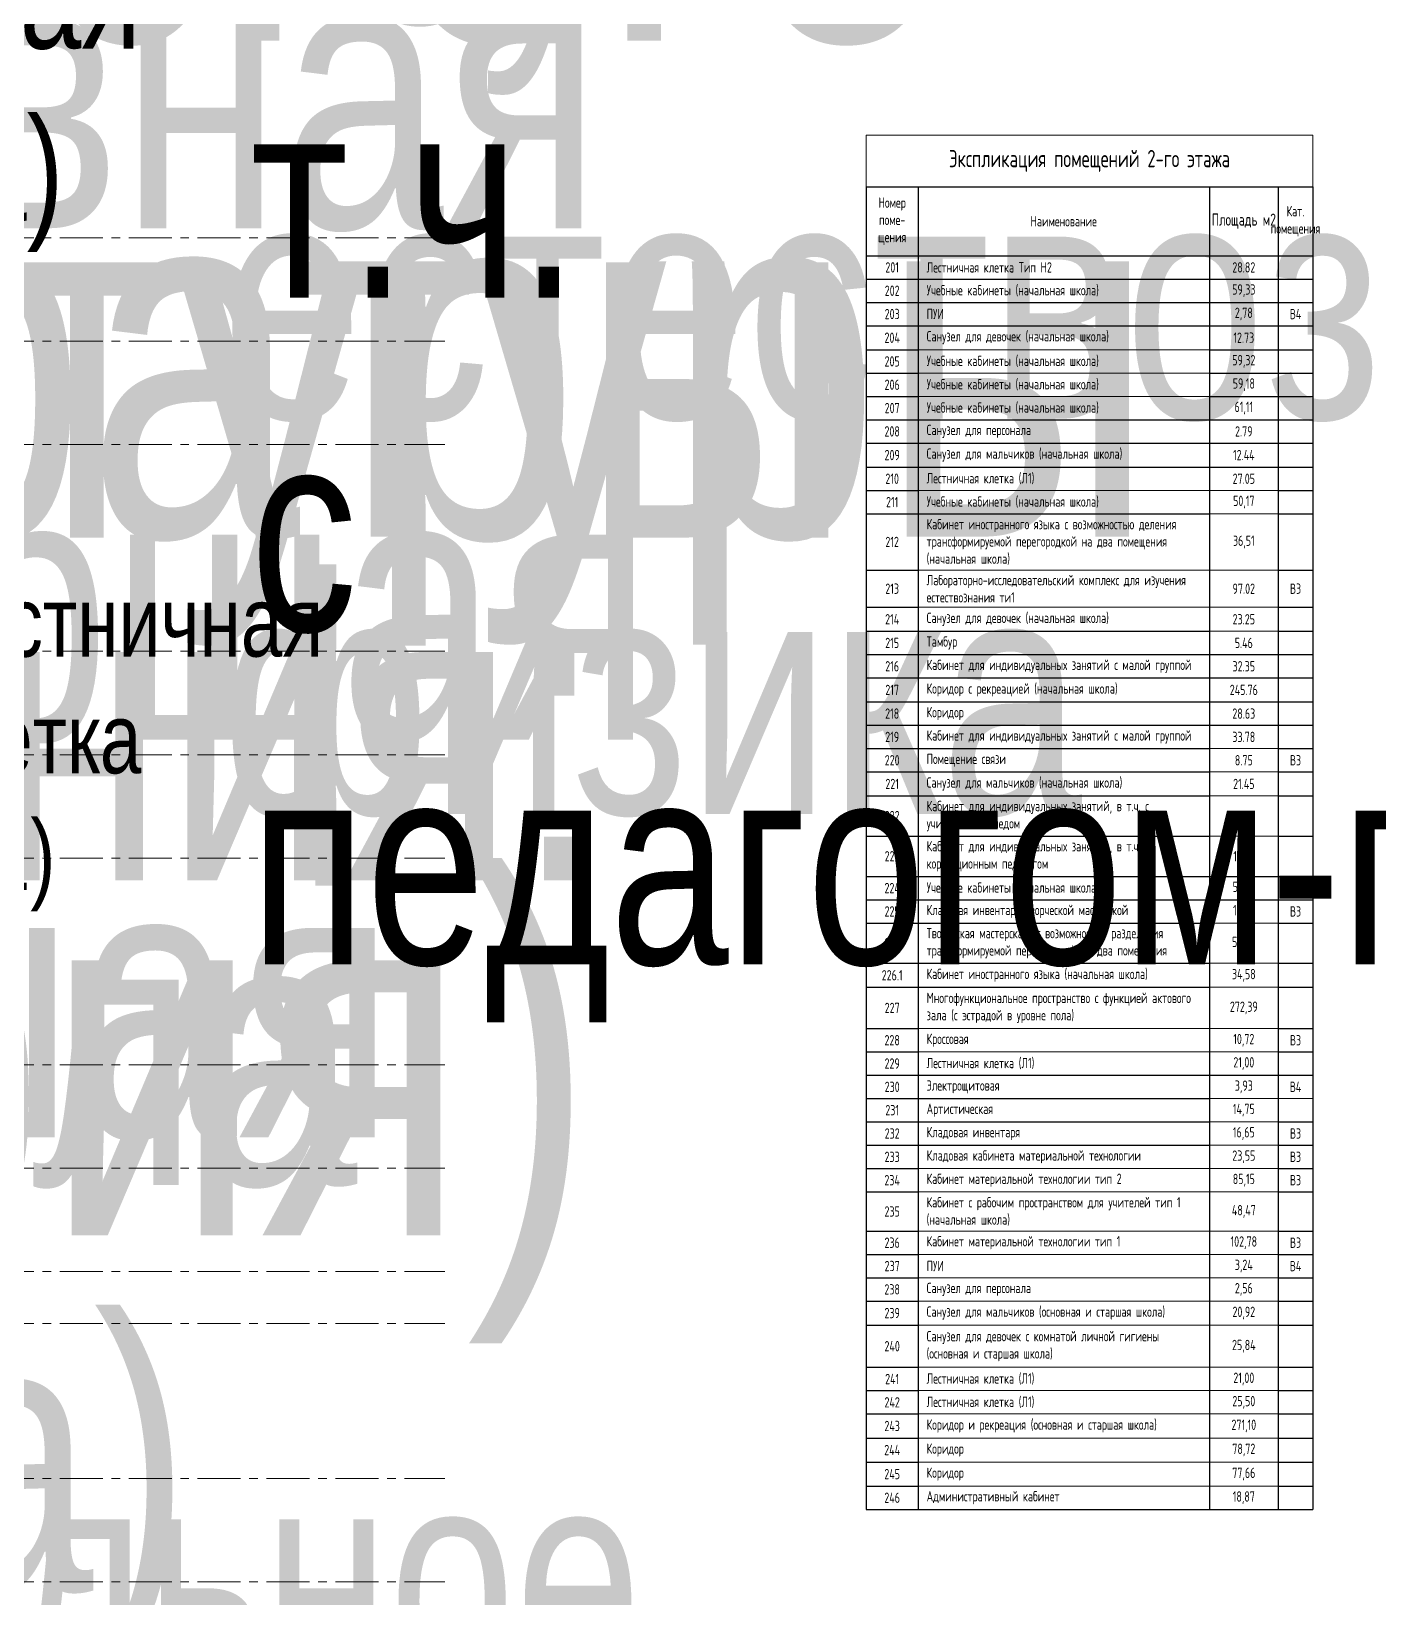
# Model space of a CAD drawing. Header units: millimetres. Extents: x -248073 to 8952771, y -150083 to 710860.
# Drawn here: x 58611 to 97712, y 155935 to 201383 of the extents above; entities that cross this region are included whole.
import ezdxf
from ezdxf.enums import TextEntityAlignment as Align

# ---------------------------------------------------------------- set-up
doc = ezdxf.new("R2018")
doc.units = ezdxf.units.MM
doc.linetypes.add('CENTER', pattern=[2, 1.25, -0.25, 0.25, -0.25])
doc.layers.get('Defpoints').update_dxf_attribs({"color": 8})
for name, color, linetype, lineweight in [('АР_Маркер экспликации', 239, 'Continuous', 13), ('АР_Номер помещения', 1, 'Continuous', 25), ('АР_Оси', 193, 'Continuous', 9)]:
    doc.layers.add(name, color=color, linetype=linetype, lineweight=lineweight)
doc.layers.add('АР_Названия помещений', color=124, linetype='Continuous', lineweight=5, plot=False)
doc.layers.add('АР_Таблицы', color=250, linetype='Continuous')
doc.styles.add('ISOCPEUR', font='', dxfattribs={"width": 0.7})
doc.styles.get("Standard").update_dxf_attribs({"font": 'arial.ttf'})
doc.styles.add('Архитект', font='', dxfattribs={"width": 0.8, "oblique": 8})
doc.styles.get('ISOCPEUR').set_extended_font_data('ISOCPEUR')
doc.styles.get('Архитект').set_extended_font_data('ISOCPEUR')

# ---------------------------------------------------------------- blocks, each defined once
blk = doc.blocks.new('*T958')
at = {"layer": 'Defpoints', "color": 8, "linetype": 'ByBlock', "lineweight": 0, "transparency": 16777216}
for p, q in [((0, 0), (12955, 0)), ((0, 0), (0, -1500)), ((12955, 0), (12955, -1500))]:
    blk.add_line(p, q, dxfattribs=at)
at = {"layer": 'АР_Таблицы', "color": 8, "linetype": 'ByBlock', "lineweight": 30, "transparency": 16777216}
for p, q in [((0, -1500), (12955, -1500)), ((0, -1500), (0, -39876)), ((1500, -1500), (1500, -39876)), ((9955, -1500), (9955, -39876)), ((11955, -1500), (11955, -39876)), ((12955, -1500), (12955, -39876)), ((0, -3500), (12955, -3500)), ((0, -39876), (12955, -39876))]:
    blk.add_line(p, q, dxfattribs=at)
at = {"layer": 'АР_Таблицы', "color": 8, "linetype": 'ByBlock', "lineweight": -2, "transparency": 16777216}
for p, q in [((0, -4177), (12955, -4177)), ((0, -4854), (12955, -4854)), ((0, -5531), (12955, -5531)), ((0, -6228), (1500, -6228)), ((9955, -6228), (12955, -6228)), ((0, -6905), (1500, -6905)), ((9955, -6905), (12955, -6905)), ((0, -7582), (1500, -7582)), ((9955, -7582), (12955, -7582)), ((0, -8258), (12955, -8258)), ((0, -8935), (12955, -8935)), ((0, -9632), (12955, -9632)), ((0, -10309), (1500, -10309)), ((11955, -10309), (12955, -10309)), ((0, -10986), (9955, -10986)), ((11955, -10986), (12955, -10986)), ((0, -12623), (1500, -12623)), ((11955, -12623), (12955, -12623)), ((0, -13700), (1500, -13700)), ((11955, -13700), (12955, -13700)), ((0, -14397), (9955, -14397)), ((11955, -14397), (12955, -14397)), ((0, -15074), (12955, -15074)), ((0, -15751), (12955, -15751)), ((0, -16448), (12955, -16448)), ((0, -17125), (12955, -17125)), ((0, -17802), (9955, -17802)), ((11955, -17802), (12955, -17802)), ((0, -18479), (9955, -18479)), ((11955, -18479), (12955, -18479)), ((0, -19176), (9955, -19176)), ((11955, -19176), (12955, -19176)), ((0, -20343), (9955, -20343)), ((11955, -20343), (12955, -20343)), ((0, -21509), (12955, -21509)), ((0, -22186), (12955, -22186)), ((0, -22863), (9955, -22863)), ((11955, -22863), (12955, -22863)), ((0, -24030), (9955, -24030)), ((11955, -24030), (12955, -24030)), ((0, -24727), (9955, -24727)), ((11955, -24727), (12955, -24727)), ((0, -25924), (1500, -25924)), ((11955, -25924), (12955, -25924)), ((0, -26601), (1500, -26601)), ((11955, -26601), (12955, -26601)), ((0, -27278), (12955, -27278)), ((0, -27955), (9955, -27955)), ((0, -28632), (9955, -28632)), ((11955, -28632), (12955, -28632)), ((0, -29309), (9955, -29309)), ((11955, -29309), (12955, -29309)), ((0, -29986), (1500, -29986)), ((11955, -29986), (12955, -29986)), ((0, -30663), (1500, -30663)), ((11955, -30663), (12955, -30663)), ((0, -31799), (1500, -31799)), ((11955, -31799), (12955, -31799)), ((0, -32476), (1500, -32476)), ((11955, -32476), (12955, -32476)), ((0, -33153), (1500, -33153)), ((11955, -33153), (12955, -33153)), ((0, -33830), (1500, -33830)), ((11955, -33830), (12955, -33830)), ((0, -34527), (1500, -34527)), ((11955, -34527), (12955, -34527)), ((0, -35754), (1500, -35754)), ((11955, -35754), (12955, -35754)), ((0, -36431), (1500, -36431)), ((11955, -36431), (12955, -36431)), ((0, -37108), (1500, -37108)), ((11955, -37108), (12955, -37108)), ((0, -37805), (1500, -37805)), ((11955, -37805), (12955, -37805)), ((0, -38502), (1500, -38502)), ((11955, -38502), (12955, -38502)), ((0, -39199), (1500, -39199)), ((11955, -39199), (12955, -39199))]:
    blk.add_line(p, q, dxfattribs=at)
at = {"layer": 'АР_Таблицы', "color": 8, "linetype": 'ByBlock', "lineweight": 9, "transparency": 16777216}
for p, q in [((1500, -6228), (9955, -6228)), ((1500, -6905), (9955, -6905)), ((1500, -7582), (9955, -7582)), ((1500, -10309), (11955, -10309)), ((9955, -10986), (11955, -10986)), ((1500, -12623), (11955, -12623)), ((1500, -13700), (11955, -13700)), ((9955, -14397), (11955, -14397)), ((9955, -17802), (11955, -17802)), ((9955, -18479), (11955, -18479)), ((9955, -19176), (11955, -19176)), ((9955, -20343), (11955, -20343)), ((9955, -22863), (11955, -22863)), ((9955, -24030), (11955, -24030)), ((9955, -24727), (11955, -24727)), ((1500, -25924), (11955, -25924)), ((1500, -26601), (11955, -26601)), ((9955, -27955), (12955, -27955)), ((9955, -28632), (11955, -28632)), ((9955, -29309), (11955, -29309)), ((1500, -29986), (11955, -29986)), ((1500, -30663), (11955, -30663)), ((1500, -31799), (11955, -31799)), ((1500, -32476), (11955, -32476)), ((1500, -33153), (11955, -33153)), ((1500, -33830), (11955, -33830)), ((1500, -34527), (11955, -34527)), ((1500, -35754), (11955, -35754)), ((1500, -36431), (11955, -36431)), ((1500, -37108), (11955, -37108)), ((1500, -37805), (11955, -37805)), ((1500, -38502), (11955, -38502)), ((1500, -39199), (11955, -39199))]:
    blk.add_line(p, q, dxfattribs=at)
at = {"layer": 'АР_Таблицы', "color": 8, "transparency": 16777216}
for s, insert, char_height, width, attachment_point, style in [('Экспликация помещений 2-го этажа', (6477, -750), 500, 12854.8, 5, 'ISOCPEUR'), ('Номер поме- щения', (750, -2500), 300, 1400, 5, 'ISOCPEUR'), ('Кат. помещения', (12455, -2500), 300, 900, 5, 'ISOCPEUR'), ('Наименование', (5727, -2500), 300, 8354.8, 5, 'ISOCPEUR'), ('Площадь м2', (10955, -2500), 350, 1900, 5, 'ISOCPEUR'), ('201', (750, -3838), 300, 1223.08, 5, 'ISOCPEUR'), ('Лестничная клетка Тип Н2', (1750, -3838), 300, 7954.8, 4, 'ISOCPEUR'), ('28.82', (10955, -3838), 300, 1500, 5, 'ISOCPEUR'), ('202', (750, -4515), 300, 1223.08, 5, 'ISOCPEUR'), ('Учебные кабинеты (начальная школа)', (1750, -4515), 300, 7954.8, 4, 'ISOCPEUR'), ('59,33', (10955, -4515), 300, 1500, 5, 'ISOCPEUR'), ('203', (750, -5192), 300, 1223.08, 5, 'ISOCPEUR'), ('ПУИ', (1750, -5192), 300, 7954.8, 4, 'ISOCPEUR'), ('2,78', (10955, -5192), 300, 1500, 5, 'ISOCPEUR'), ('{\\C8;В4}', (12455, -5192), 300, 900, 5, 'ISOCPEUR'), ('204', (750, -5879), 300, 1223.08, 5, 'ISOCPEUR'), ('Санузел для девочек (начальная школа)', (1750, -5879), 300, 7954.8, 4, 'ISOCPEUR'), ('12.73', (10955, -5879), 300, 1500, 5, 'ISOCPEUR'), ('205', (750, -6566), 300, 1223.08, 5, 'ISOCPEUR'), ('{\\Q0;\\W0.7;Учебные кабинеты (начальная школа)}', (1750, -6566), 300, 7954.8, 4, 'Архитект'), ('59,32', (10955, -6566), 300, 1500, 5, 'ISOCPEUR'), ('206', (750, -7243), 300, 1223.08, 5, 'ISOCPEUR'), ('{\\Q0;\\W0.7;Учебные кабинеты (начальная школа)}', (1750, -7243), 300, 7954.8, 4, 'Архитект'), ('59,18', (10955, -7243), 300, 1500, 5, 'ISOCPEUR'), ('{\\Q0;\\W0.7;Учебные кабинеты (начальная школа)}', (1750, -7920), 300, 7954.8, 4, 'Архитект'), ('207', (750, -7920), 300, 1223.08, 5, 'ISOCPEUR'), ('61,11', (10955, -7920), 300, 1500, 5, 'ISOCPEUR'), ('208', (750, -8597), 300, 1223.08, 5, 'ISOCPEUR'), ('Санузел для персонала', (1750, -8597), 300, 7954.8, 4, 'ISOCPEUR'), ('2.79', (10955, -8597), 300, 1500, 5, 'ISOCPEUR'), ('Санузел для мальчиков (начальная школа)', (1750, -9284), 300, 7954.8, 4, 'ISOCPEUR'), ('209', (750, -9284), 300, 1223.08, 5, 'ISOCPEUR'), ('12.44', (10955, -9284), 300, 1500, 5, 'ISOCPEUR'), ('210', (750, -9971), 300, 1223.08, 5, 'ISOCPEUR'), ('Лестничная клетка (Л1)', (1750, -9971), 300, 7954.8, 4, 'ISOCPEUR'), ('27.05', (10955, -9971), 300, 1500, 5, 'ISOCPEUR'), ('{\\Q0;\\W0.7;Учебные кабинеты (начальная школа)}', (1750, -10648), 300, 7954.8, 4, 'Архитект'), ('211', (750, -10648), 300, 1223.08, 5, 'ISOCPEUR'), ('50,17', (10955, -10648), 300, 1500, 5, 'ISOCPEUR'), ('Кабинет иностранного языка с возможностью деления трансформируемой перегородкой на два помещения (начальная школа)', (1750, -11805), 300, 7954.8, 4, 'ISOCPEUR'), ('212', (750, -11805), 300, 1223.08, 5, 'ISOCPEUR'), ('36,51', (10955, -11805), 300, 1500, 5, 'ISOCPEUR'), ('213', (750, -13162), 300, 1223.08, 5, 'ISOCPEUR'), ('Лабораторно-исследовательский комплекс для изучения естествознания ти1', (1750, -13162), 300, 7954.8, 4, 'ISOCPEUR'), ('97.02', (10955, -13162), 300, 1500, 5, 'ISOCPEUR'), ('{\\Q0;\\W0.7;\\C8;В3}', (12455, -13162), 300, 900, 5, 'Архитект'), ('214', (750, -14049), 300, 1223.08, 5, 'ISOCPEUR'), ('Санузел для девочек (начальная школа)', (1750, -14049), 300, 7954.8, 4, 'ISOCPEUR'), ('23.25', (10955, -14049), 300, 1500, 5, 'ISOCPEUR'), ('Тамбур', (1750, -14736), 300, 7954.8, 4, 'ISOCPEUR'), ('215', (750, -14736), 300, 1223.08, 5, 'ISOCPEUR'), ('5.46', (10955, -14736), 300, 1500, 5, 'ISOCPEUR'), ('216', (750, -15413), 300, 1223.08, 5, 'ISOCPEUR'), ('Кабинет для индивидуальных занятий с малой группой', (1750, -15413), 300, 7954.8, 4, 'ISOCPEUR'), ('32.35', (10955, -15413), 300, 1500, 5, 'ISOCPEUR'), ('Коридор с рекреацией (начальная школа)', (1750, -16099), 300, 7954.8, 4, 'ISOCPEUR'), ('217', (750, -16099), 300, 1223.08, 5, 'ISOCPEUR'), ('245.76', (10955, -16099), 300, 1500, 5, 'ISOCPEUR'), ('218', (750, -16786), 300, 1223.08, 5, 'ISOCPEUR'), ('Коридор', (1750, -16786), 300, 7954.8, 4, 'ISOCPEUR'), ('28.63', (10955, -16786), 300, 1500, 5, 'ISOCPEUR'), ('219', (750, -17463), 300, 1223.08, 5, 'ISOCPEUR'), ('Кабинет для индивидуальных занятий с малой группой', (1750, -17463), 300, 7954.8, 4, 'ISOCPEUR'), ('33.78', (10955, -17463), 300, 1500, 5, 'ISOCPEUR'), ('220', (750, -18140), 300, 1223.08, 5, 'ISOCPEUR'), ('Помещение связи', (1750, -18140), 300, 7954.8, 4, 'ISOCPEUR'), ('8.75', (10955, -18140), 300, 1500, 5, 'ISOCPEUR'), ('{\\C8;В3}', (12455, -18140), 300, 900, 5, 'ISOCPEUR'), ('Санузел для мальчиков (начальная школа)', (1750, -18827), 300, 7954.8, 4, 'ISOCPEUR'), ('221', (750, -18827), 300, 1223.08, 5, 'ISOCPEUR'), ('21.45', (10955, -18827), 300, 1500, 5, 'ISOCPEUR'), ('Кабинет для индивидуальных занятий, в т.ч. с учителем-логопедом', (1750, -19759), 300, 7954.8, 4, 'ISOCPEUR'), ('222', (750, -19759), 300, 1223.08, 5, 'ISOCPEUR'), ('18.97', (10955, -19759), 300, 1500, 5, 'ISOCPEUR'), ('223', (750, -20926), 300, 1223.08, 5, 'ISOCPEUR'), ('Кабинет для индивидуальных занятий, в т.ч. с коррекционным педагогом', (1750, -20926), 300, 7954.8, 4, 'ISOCPEUR'), ('19.22', (10955, -20926), 300, 1500, 5, 'ISOCPEUR'), ('224', (750, -21848), 300, 1223.08, 5, 'ISOCPEUR'), ('Учебные кабинеты (начальная школа)', (1750, -21848), 300, 7954.8, 4, 'ISOCPEUR'), ('54,18', (10955, -21848), 300, 1500, 5, 'ISOCPEUR'), ('225', (750, -22525), 300, 1223.08, 5, 'ISOCPEUR'), ('Кладовая инвентаря творческой мастерской ', (1750, -22525), 300, 7954.8, 4, 'ISOCPEUR'), ('17,75', (10955, -22525), 300, 1500, 5, 'ISOCPEUR'), ('{\\C8;В3}', (12455, -22525), 300, 900, 5, 'ISOCPEUR'), ('Творческая мастерская  с возможностью разделения трансформируемой перегородкой на два помещения', (1750, -23447), 300, 7954.8, 4, 'ISOCPEUR'), ('226', (750, -23447), 300, 1223.08, 5, 'ISOCPEUR'), ('54,82', (10955, -23447), 300, 1500, 5, 'ISOCPEUR'), ('226.1', (750, -24379), 300, 1223.08, 5, 'ISOCPEUR'), ('Кабинет иностранного языка (начальная школа)', (1750, -24379), 300, 7954.8, 4, 'ISOCPEUR'), ('34,58', (10955, -24379), 300, 1500, 5, 'ISOCPEUR'), ('Многофункциональное пространство с функцией актового зала (с эстрадой в уровне пола)', (1750, -25326), 300, 7954.8, 4, 'ISOCPEUR'), ('227', (750, -25326), 300, 1223.08, 5, 'ISOCPEUR'), ('272,39', (10955, -25326), 300, 1500, 5, 'ISOCPEUR'), ('228', (750, -26263), 300, 1223.08, 5, 'ISOCPEUR'), ('Кроссовая', (1750, -26263), 300, 7954.8, 4, 'ISOCPEUR'), ('10,72', (10955, -26263), 300, 1500, 5, 'ISOCPEUR'), ('{\\C8;В3}', (12455, -26263), 300, 900, 5, 'ISOCPEUR'), ('229', (750, -26939), 300, 1223.08, 5, 'ISOCPEUR'), ('Лестничная клетка (Л1)', (1750, -26939), 300, 7954.8, 4, 'ISOCPEUR'), ('21,00', (10955, -26939), 300, 1500, 5, 'ISOCPEUR'), ('230', (750, -27616), 300, 1223.08, 5, 'ISOCPEUR'), ('Электрощитовая', (1750, -27616), 300, 7954.8, 4, 'ISOCPEUR'), ('3,93', (10955, -27616), 300, 1500, 5, 'ISOCPEUR'), ('{\\C8;\\c2367469;В4}', (12455, -27616), 300, 900, 5, 'ISOCPEUR'), ('231', (750, -28293), 300, 1223.08, 5, 'ISOCPEUR'), ('Артистическая', (1750, -28293), 300, 7954.8, 4, 'ISOCPEUR'), ('14,75', (10955, -28293), 300, 1500, 5, 'ISOCPEUR'), ('232', (750, -28970), 300, 1223.08, 5, 'ISOCPEUR'), ('Кладовая инвентаря', (1750, -28970), 300, 7954.8, 4, 'ISOCPEUR'), ('16,65', (10955, -28970), 300, 1500, 5, 'ISOCPEUR'), ('{\\C8;В3}', (12455, -28970), 300, 900, 5, 'ISOCPEUR'), ('233', (750, -29647), 300, 1223.08, 5, 'ISOCPEUR'), ('Кладовая кабинета материальной технологии', (1750, -29647), 300, 7954.8, 4, 'ISOCPEUR'), ('23,55', (10955, -29647), 300, 1500, 5, 'ISOCPEUR'), ('{\\C8;\\c2367469;В3}', (12455, -29647), 300, 900, 5, 'ISOCPEUR'), ('234', (750, -30324), 300, 1223.08, 5, 'ISOCPEUR'), ('Кабинет материальной технологии тип 2', (1750, -30324), 300, 7954.8, 4, 'ISOCPEUR'), ('85,15', (10955, -30324), 300, 1500, 5, 'ISOCPEUR'), ('{\\C8;В3}', (12455, -30324), 300, 900, 5, 'ISOCPEUR'), ('Кабинет с рабочим пространством для учителей тип 1 (начальная школа)', (1750, -31231), 300, 7954.8, 4, 'ISOCPEUR'), ('235', (750, -31231), 300, 1223.08, 5, 'ISOCPEUR'), ('48,47', (10955, -31231), 300, 1500, 5, 'ISOCPEUR'), ('236', (750, -32138), 300, 1223.08, 5, 'ISOCPEUR'), ('Кабинет материальной технологии тип 1', (1750, -32138), 300, 7954.8, 4, 'ISOCPEUR'), ('102,78', (10955, -32138), 300, 1500, 5, 'ISOCPEUR'), ('{\\C8;В3}', (12455, -32138), 300, 900, 5, 'ISOCPEUR'), ('237', (750, -32815), 300, 1223.08, 5, 'ISOCPEUR'), ('ПУИ', (1750, -32815), 300, 7954.8, 4, 'ISOCPEUR'), ('3,24', (10955, -32815), 300, 1500, 5, 'ISOCPEUR'), ('{\\C8;В4}', (12455, -32815), 300, 900, 5, 'ISOCPEUR'), ('238', (750, -33492), 300, 1223.08, 5, 'ISOCPEUR'), ('Санузел для персонала', (1750, -33492), 300, 7954.8, 4, 'ISOCPEUR'), ('2,56', (10955, -33492), 300, 1500, 5, 'ISOCPEUR'), ('239', (750, -34179), 300, 1223.08, 5, 'ISOCPEUR'), ('Санузел для мальчиков (основная и старшая школа)', (1750, -34179), 300, 7954.8, 4, 'ISOCPEUR'), ('20,92', (10955, -34179), 300, 1500, 5, 'ISOCPEUR'), ('240', (750, -35141), 300, 1223.08, 5, 'ISOCPEUR'), ('Санузел для девочек с комнатой личной гигиены (основная и старшая школа)', (1750, -35141), 300, 7954.8, 4, 'ISOCPEUR'), ('25,84', (10955, -35141), 300, 1500, 5, 'ISOCPEUR'), ('Лестничная клетка (Л1)', (1750, -36093), 300, 7954.8, 4, 'ISOCPEUR'), ('241', (750, -36093), 300, 1223.08, 5, 'ISOCPEUR'), ('21,00', (10955, -36093), 300, 1500, 5, 'ISOCPEUR'), ('242', (750, -36769), 300, 1223.08, 5, 'ISOCPEUR'), ('Лестничная клетка (Л1)', (1750, -36769), 300, 7954.8, 4, 'ISOCPEUR'), ('25,50', (10955, -36769), 300, 1500, 5, 'ISOCPEUR'), ('Коридор и рекреация (основная и старшая школа)', (1750, -37456), 300, 7954.8, 4, 'ISOCPEUR'), ('243', (750, -37456), 300, 1223.08, 5, 'ISOCPEUR'), ('271,10', (10955, -37456), 300, 1500, 5, 'ISOCPEUR'), ('244', (750, -38153), 300, 1223.08, 5, 'ISOCPEUR'), ('Коридор', (1750, -38153), 300, 7954.8, 4, 'ISOCPEUR'), ('78,72', (10955, -38153), 300, 1500, 5, 'ISOCPEUR'), ('245', (750, -38850), 300, 1223.08, 5, 'ISOCPEUR'), ('Коридор', (1750, -38850), 300, 7954.8, 4, 'ISOCPEUR'), ('77,66', (10955, -38850), 300, 1500, 5, 'ISOCPEUR'), ('246', (750, -39537), 300, 1223.08, 5, 'ISOCPEUR'), ('Административный кабинет', (1750, -39537), 300, 7954.8, 4, 'ISOCPEUR'), ('18,87', (10955, -39537), 300, 1500, 5, 'ISOCPEUR')]:
    blk.add_mtext(s, dxfattribs=dict(at, insert=insert, char_height=char_height, width=width, attachment_point=attachment_point, style=style))
blk = doc.blocks.new('*U140')
at = {"layer": 'АР_Номер помещения', "color": 8}
blk.add_circle((-17026, 7845), 400, dxfattribs=at)
at = {"color": 8, "style": 'ISOCPEUR', "width": 0.7, "flags": 1}
blk.add_attdef('КАТЕГОРИЯ', (-499, -2092), '', height=250, dxfattribs=at)
at = {"layer": 'АР_Номер помещения', "color": 8, "style": 'ISOCPEUR', "width": 0.7}
blk.add_attdef('НОМЕР_ПОМЕЩЕНИЯ', text='', height=300, dxfattribs=at).set_placement((-17026, 7845), align=Align.MIDDLE_CENTER)
blk = doc.blocks.new('*U133')
at = {"color": 8, "style": 'ISOCPEUR', "width": 0.7, "flags": 1}
blk.add_attdef('КАТЕГОРИЯ', (-499, -2092), '', height=250, dxfattribs=at)
at = {"layer": 'АР_Номер помещения', "color": 8, "style": 'ISOCPEUR', "width": 0.7}
blk.add_attdef('НОМЕР_ПОМЕЩЕНИЯ', text='', height=300, dxfattribs=at).set_placement((-12706, 14289), align=Align.MIDDLE_CENTER)
blk = doc.blocks.new('*U242')
at = {"color": 8, "style": 'ISOCPEUR', "width": 0.7, "flags": 1}
blk.add_attdef('КАТЕГОРИЯ', (-499, -2092), '', height=250, dxfattribs=at)
at = {"layer": 'АР_Номер помещения', "color": 8, "style": 'ISOCPEUR', "width": 0.7}
blk.add_attdef('НОМЕР_ПОМЕЩЕНИЯ', text='', height=300, dxfattribs=at).set_placement((1894, -4020), align=Align.MIDDLE_CENTER)
blk = doc.blocks.new('*U236')
at = {"color": 8, "style": 'ISOCPEUR', "width": 0.7, "flags": 1}
blk.add_attdef('КАТЕГОРИЯ', (-499, -2092), '', height=250, dxfattribs=at)
at = {"layer": 'АР_Номер помещения', "color": 8, "style": 'ISOCPEUR', "width": 0.7}
blk.add_attdef('НОМЕР_ПОМЕЩЕНИЯ', text='', height=300, dxfattribs=at).set_placement((2236, -4020), align=Align.MIDDLE_CENTER)
blk = doc.blocks.new('*U228')
at = {"color": 8, "style": 'ISOCPEUR', "width": 0.7, "flags": 1}
blk.add_attdef('КАТЕГОРИЯ', (-499, -2092), '', height=250, dxfattribs=at)
at = {"layer": 'АР_Номер помещения', "color": 8, "style": 'ISOCPEUR', "width": 0.7}
blk.add_attdef('НОМЕР_ПОМЕЩЕНИЯ', text='', height=300, dxfattribs=at).set_placement((-13387, 3640), align=Align.MIDDLE_CENTER)
blk = doc.blocks.new('*U224')
at = {"color": 8, "style": 'ISOCPEUR', "width": 0.7, "flags": 1}
blk.add_attdef('КАТЕГОРИЯ', (-499, -2092), '', height=250, dxfattribs=at)
at = {"layer": 'АР_Номер помещения', "color": 8, "style": 'ISOCPEUR', "width": 0.7}
blk.add_attdef('НОМЕР_ПОМЕЩЕНИЯ', text='', height=300, dxfattribs=at).set_placement((-19321, -1934), align=Align.MIDDLE_CENTER)
blk = doc.blocks.new('*U225')
at = {"color": 8, "style": 'ISOCPEUR', "width": 0.7, "flags": 1}
blk.add_attdef('КАТЕГОРИЯ', (-499, -2092), '', height=250, dxfattribs=at)
at = {"layer": 'АР_Номер помещения', "color": 8, "style": 'ISOCPEUR', "width": 0.7}
blk.add_attdef('НОМЕР_ПОМЕЩЕНИЯ', text='', height=300, dxfattribs=at).set_placement((-15765, -1122), align=Align.MIDDLE_CENTER)
blk = doc.blocks.new('*U264')
at = {"color": 8, "style": 'ISOCPEUR', "width": 0.7, "flags": 1}
blk.add_attdef('КАТЕГОРИЯ', (-499, -2092), '', height=250, dxfattribs=at)
at = {"layer": 'АР_Номер помещения', "color": 8, "style": 'ISOCPEUR', "width": 0.7}
blk.add_attdef('НОМЕР_ПОМЕЩЕНИЯ', text='', height=300, dxfattribs=at).set_placement((-16245, 4860), align=Align.MIDDLE_CENTER)
blk = doc.blocks.new('*U265')
at = {"color": 8, "style": 'ISOCPEUR', "width": 0.7, "flags": 1}
blk.add_attdef('КАТЕГОРИЯ', (-499, -2092), '', height=250, dxfattribs=at)
at = {"layer": 'АР_Номер помещения', "color": 8, "style": 'ISOCPEUR', "width": 0.7}
blk.add_attdef('НОМЕР_ПОМЕЩЕНИЯ', text='', height=300, dxfattribs=at).set_placement((-9797, 3459), align=Align.MIDDLE_CENTER)
blk = doc.blocks.new('*U261')
at = {"color": 8, "style": 'ISOCPEUR', "width": 0.7, "flags": 1}
blk.add_attdef('КАТЕГОРИЯ', (-499, -2092), '', height=250, dxfattribs=at)
at = {"layer": 'АР_Номер помещения', "color": 8, "style": 'ISOCPEUR', "width": 0.7}
blk.add_attdef('НОМЕР_ПОМЕЩЕНИЯ', text='', height=300, dxfattribs=at).set_placement((-13868, 1606), align=Align.MIDDLE_CENTER)
blk = doc.blocks.new('*U252')
at = {"color": 8, "style": 'ISOCPEUR', "width": 0.7, "flags": 1}
blk.add_attdef('КАТЕГОРИЯ', (-499, -2092), '', height=250, dxfattribs=at)
at = {"layer": 'АР_Номер помещения', "color": 8, "style": 'ISOCPEUR', "width": 0.7}
blk.add_attdef('НОМЕР_ПОМЕЩЕНИЯ', text='', height=300, dxfattribs=at).set_placement((1190, -5600), align=Align.MIDDLE_CENTER)
blk = doc.blocks.new('*U253')
at = {"color": 8, "style": 'ISOCPEUR', "width": 0.7, "flags": 1}
blk.add_attdef('КАТЕГОРИЯ', (-499, -2092), '', height=250, dxfattribs=at)
at = {"layer": 'АР_Номер помещения', "color": 8, "style": 'ISOCPEUR', "width": 0.7}
blk.add_attdef('НОМЕР_ПОМЕЩЕНИЯ', text='', height=300, dxfattribs=at).set_placement((1135, -4684), align=Align.MIDDLE_CENTER)
blk = doc.blocks.new('*U244')
at = {"color": 8, "style": 'ISOCPEUR', "width": 0.7, "flags": 1}
blk.add_attdef('КАТЕГОРИЯ', (-499, -2092), '', height=250, dxfattribs=at)
at = {"layer": 'АР_Номер помещения', "color": 8, "style": 'ISOCPEUR', "width": 0.7}
blk.add_attdef('НОМЕР_ПОМЕЩЕНИЯ', text='', height=300, dxfattribs=at).set_placement((-22385, 1500), align=Align.MIDDLE_CENTER)

msp = doc.modelspace()

# ---------------------------------------------------------------- linework, layer by layer
at = {"layer": 'АР_Оси', "color": 8, "linetype": 'CENTER', "ltscale": 1000}
for p, q in [((-12563.76, 195395), (70614.65, 195395)), ((-12563.76, 192395), (70614.65, 192395)), ((-12563.76, 189395), (70614.65, 189395)), ((-12563.76, 189395), (70614.65, 189395)), ((-12563.76, 183395), (70614.65, 183395)), ((-12563.76, 180395), (70614.65, 180395)), ((-12563.76, 177395), (70614.65, 177395)), ((-12563.76, 171395), (70614.65, 171395)), ((-12563.76, 168395), (70614.65, 168395)), ((-12563.76, 165395), (70614.65, 165395)), ((-12563.76, 163895), (70614.65, 163895)), ((-12563.76, 159395), (70614.65, 159395)), ((-12563.76, 156395), (70614.65, 156395))]:
    msp.add_line(p, q, dxfattribs=at)

# ---------------------------------------------------------------- block references
msp.add_blockref('*T958', (82843.34, 198372.72))
at = {"layer": 'АР_Маркер экспликации', "color": 8}
ref = msp.add_blockref('*U244', (58545.06, 308771.22), dxfattribs=at)
lines = msp.add_mtext('\\W0.8000;Кабинет с рабочим пространством \\Pдля учителей Тип 1  (основная и старшая школа) ', dxfattribs={"layer": 'АР_Названия помещений', "color": 8, "insert": (35569.94, 309068.76), "char_height": 7910.1631, "width": 926.94, "attachment_point": 1})
ref.add_attrib('ИМЯ_ПОМЕЩЕНИЯ', '', (35569.94, 309068.76), dxfattribs={"flags": 104}).embed_mtext(lines)
ref = msp.add_blockref('*U252', (15010.77, 304246.94), dxfattribs=at)
lines = msp.add_mtext('\\W0.8000;Коридор и рекреация (основная и старшая школа)', dxfattribs={"layer": 'АР_Названия помещений', "color": 8, "insert": (17018.6, 299550.18), "char_height": 10397.4742, "width": 926.94, "attachment_point": 1})
ref.add_attrib('ИМЯ_ПОМЕЩЕНИЯ', '', (17018.6, 299550.18), dxfattribs={"flags": 104}).embed_mtext(lines)
ref = msp.add_blockref('*U253', (-2584.3, 302869.76), dxfattribs=at)
lines = msp.add_mtext('\\W0.8000;Универсальное помещение с возможностью организации гимнастического зала (хореография)', dxfattribs={"layer": 'АР_Названия помещений', "color": 8, "insert": (-576.48, 298173), "char_height": 10397.4742, "width": 926.94, "attachment_point": 1})
ref.add_attrib('ИМЯ_ПОМЕЩЕНИЯ', '', (-576.48, 298173), dxfattribs={"flags": 104}).embed_mtext(lines)
ref = msp.add_blockref('*U236', (19383.12, 272042.61), dxfattribs=at)
lines = msp.add_mtext('\\W0.8000;Кабинет русского языка и литературы', dxfattribs={"layer": 'АР_Названия помещений', "color": 8, "insert": (21318.35, 266418.93), "char_height": 10397.4742, "width": 926.94, "attachment_point": 1})
ref.add_attrib('ИМЯ_ПОМЕЩЕНИЯ', '', (21318.35, 266418.93), dxfattribs={"flags": 104}).embed_mtext(lines)
ref = msp.add_blockref('*U242', (28303.3, 272042.61), dxfattribs=at)
lines = msp.add_mtext('\\W0.8000;Кабинет русского языка и литературы', dxfattribs={"layer": 'АР_Названия помещений', "color": 8, "insert": (30047.7, 266449.33), "char_height": 10397.4742, "width": 926.94, "attachment_point": 1})
ref.add_attrib('ИМЯ_ПОМЕЩЕНИЯ', '', (30047.7, 266449.33), dxfattribs={"flags": 104}).embed_mtext(lines)
ref = msp.add_blockref('*U225', (59438.67, 255248.14), dxfattribs=at)
lines = msp.add_mtext('\\W0.8000;Комната иностранного языка\\P(основная и старшая школа', dxfattribs={"layer": 'АР_Названия помещений', "color": 8, "insert": (43732.04, 253172.71), "char_height": 7749.5934, "width": 926.94, "attachment_point": 1})
ref.add_attrib('ИМЯ_ПОМЕЩЕНИЯ', '', (43732.04, 253172.71), dxfattribs={"flags": 104}).embed_mtext(lines)
ref = msp.add_blockref('*U224', (44438.15, 256026.25), dxfattribs=at)
lines = msp.add_mtext('\\W0.8000;Кабинет иностранного языка (основная и старшая школа)', dxfattribs={"layer": 'АР_Названия помещений', "color": 8, "insert": (25575, 253236.17), "char_height": 5492.5776, "width": 640.1579, "attachment_point": 1})
ref.add_attrib('ИМЯ_ПОМЕЩЕНИЯ', '', (25575, 253236.17), dxfattribs={"flags": 104}).embed_mtext(lines)
ref = msp.add_blockref('*U264', (65025.99, 246133.66), dxfattribs=at)
lines = msp.add_mtext('\\W0.8000;Санузел для девочек с комнатой личной гигиены (основная и старшая школа)', dxfattribs={"layer": 'АР_Названия помещений', "color": 8, "insert": (49055.54, 248897.55), "char_height": 3000.2766, "width": 750.0711, "attachment_point": 1})
ref.add_attrib('ИМЯ_ПОМЕЩЕНИЯ', '', (49055.54, 248897.55), dxfattribs={"flags": 104}).embed_mtext(lines)
ref = msp.add_blockref('*U261', (78928.81, 246740.62), dxfattribs=at)
lines = msp.add_mtext('\\W0.8000;Кабинет для индивидуальных\\Pзанятий, в т.ч. с педагогом-психологом', dxfattribs={"layer": 'АР_Названия помещений', "color": 8, "insert": (64966.33, 247813.15), "char_height": 5801.787, "width": 5.3075, "attachment_point": 1})
ref.add_attrib('ИМЯ_ПОМЕЩЕНИЯ', '', (64966.33, 247813.15), dxfattribs={"flags": 104}).embed_mtext(lines)
ref = msp.add_blockref('*U228', (17987.09, 240419.75), dxfattribs=at)
lines = msp.add_mtext('\\W0.8000;Учебный кабинет для изучения естествознания: биология + ОБЗР', dxfattribs={"layer": 'АР_Названия помещений', "color": 8, "insert": (4952.92, 242903.55), "char_height": 8627.145, "width": 926.94, "attachment_point": 1})
ref.add_attrib('ИМЯ_ПОМЕЩЕНИЯ', '', (4952.92, 242903.55), dxfattribs={"flags": 104}).embed_mtext(lines)
ref = msp.add_blockref('*U265', (74295.9, 240576.4), dxfattribs=at)
lines = msp.add_mtext('\\W0.8000;Учебный кабинет для изучения естествознания: физика', dxfattribs={"layer": 'АР_Названия помещений', "color": 8, "insert": (64132.09, 242904.57), "char_height": 6880.5956, "width": 926.94, "attachment_point": 1})
ref.add_attrib('ИМЯ_ПОМЕЩЕНИЯ', '', (64132.09, 242904.57), dxfattribs={"flags": 104}).embed_mtext(lines)
ref = msp.add_blockref('*U140', (71874.58, 183612.18), dxfattribs=at)
ref.add_attrib('НОМЕР_ПОМЕЩЕНИЯ', '242', dxfattribs={"layer": 'АР_Номер помещения', "color": 8, "height": 300, "style": 'ISOCPEUR', "width": 0.7}).set_placement((54848.79, 191457.04), align=Align.MIDDLE_CENTER)
lines = msp.add_mtext('\\W0.8000;Лестничная клетка (Л1)', dxfattribs={"layer": 'АР_Названия помещений', "color": 8, "insert": (55222.81, 185273.93), "char_height": 2032.4975, "width": 1252.5539, "attachment_point": 1})
ref.add_attrib('ИМЯ_ПОМЕЩЕНИЯ', '', (55222.81, 185273.93), dxfattribs={"flags": 104}).embed_mtext(lines)
ref = msp.add_blockref('*U133', (17729.21, 147378.7), dxfattribs=at)
lines = msp.add_mtext('\\W0.8000;Многофункциональное пространство с функцией актового зала (с эстрадой в уровне пола)', dxfattribs={"layer": 'АР_Названия помещений', "color": 8, "insert": (5569.94, 159637), "char_height": 6157.775, "width": 926.94, "attachment_point": 1})
ref.add_attrib('ИМЯ_ПОМЕЩЕНИЯ', '', (5569.94, 159637), dxfattribs={"flags": 104}).embed_mtext(lines)

doc.saveas('drawing.dxf')
